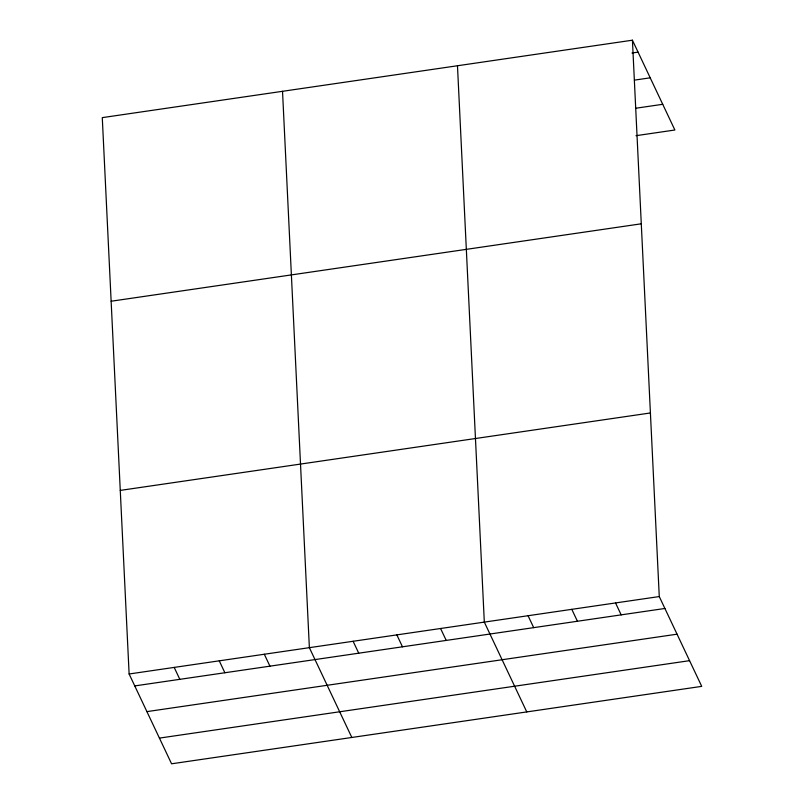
<?xml version="1.0" encoding="UTF-8"?>
<svg xmlns="http://www.w3.org/2000/svg" width="804" height="804" viewBox="0 0 804 804"><rect width="100%" height="100%" fill="white"/><g stroke="black" fill="none" stroke-linecap="round" stroke-linejoin="round"><path stroke-width="1.21" d="M632.426 40.2L102.279 117.635L129.122 673.993L171.574 763.8L701.721 686.365L659.27 596.558L632.426 40.2L674.878 130.007L635.994 135.685M631.984 53.004L638.054 52.119M634.416 80.129L650.205 77.817M635.994 108.208L662.727 104.299M111.143 301.229L641.28 223.803M120.268 490.4L650.406 412.965M129.122 673.993L659.27 596.558M134.76 685.912L664.898 608.477M146.911 711.62L677.048 634.185M159.423 738.102L689.571 660.667M615.532 602.95L621.17 614.869M571.795 609.342L577.433 621.261M528.057 615.723L533.695 627.643M526.771 711.922L484.32 622.115L457.476 65.757M440.582 628.507L446.22 640.426M396.844 634.889L402.482 646.808M353.107 641.28L358.745 653.2M351.82 737.469L309.369 647.672L282.526 91.304M264.315 654.245L269.943 666.174M219.251 660.828L224.879 672.747M174.187 667.41L179.825 679.33"/></g></svg>
